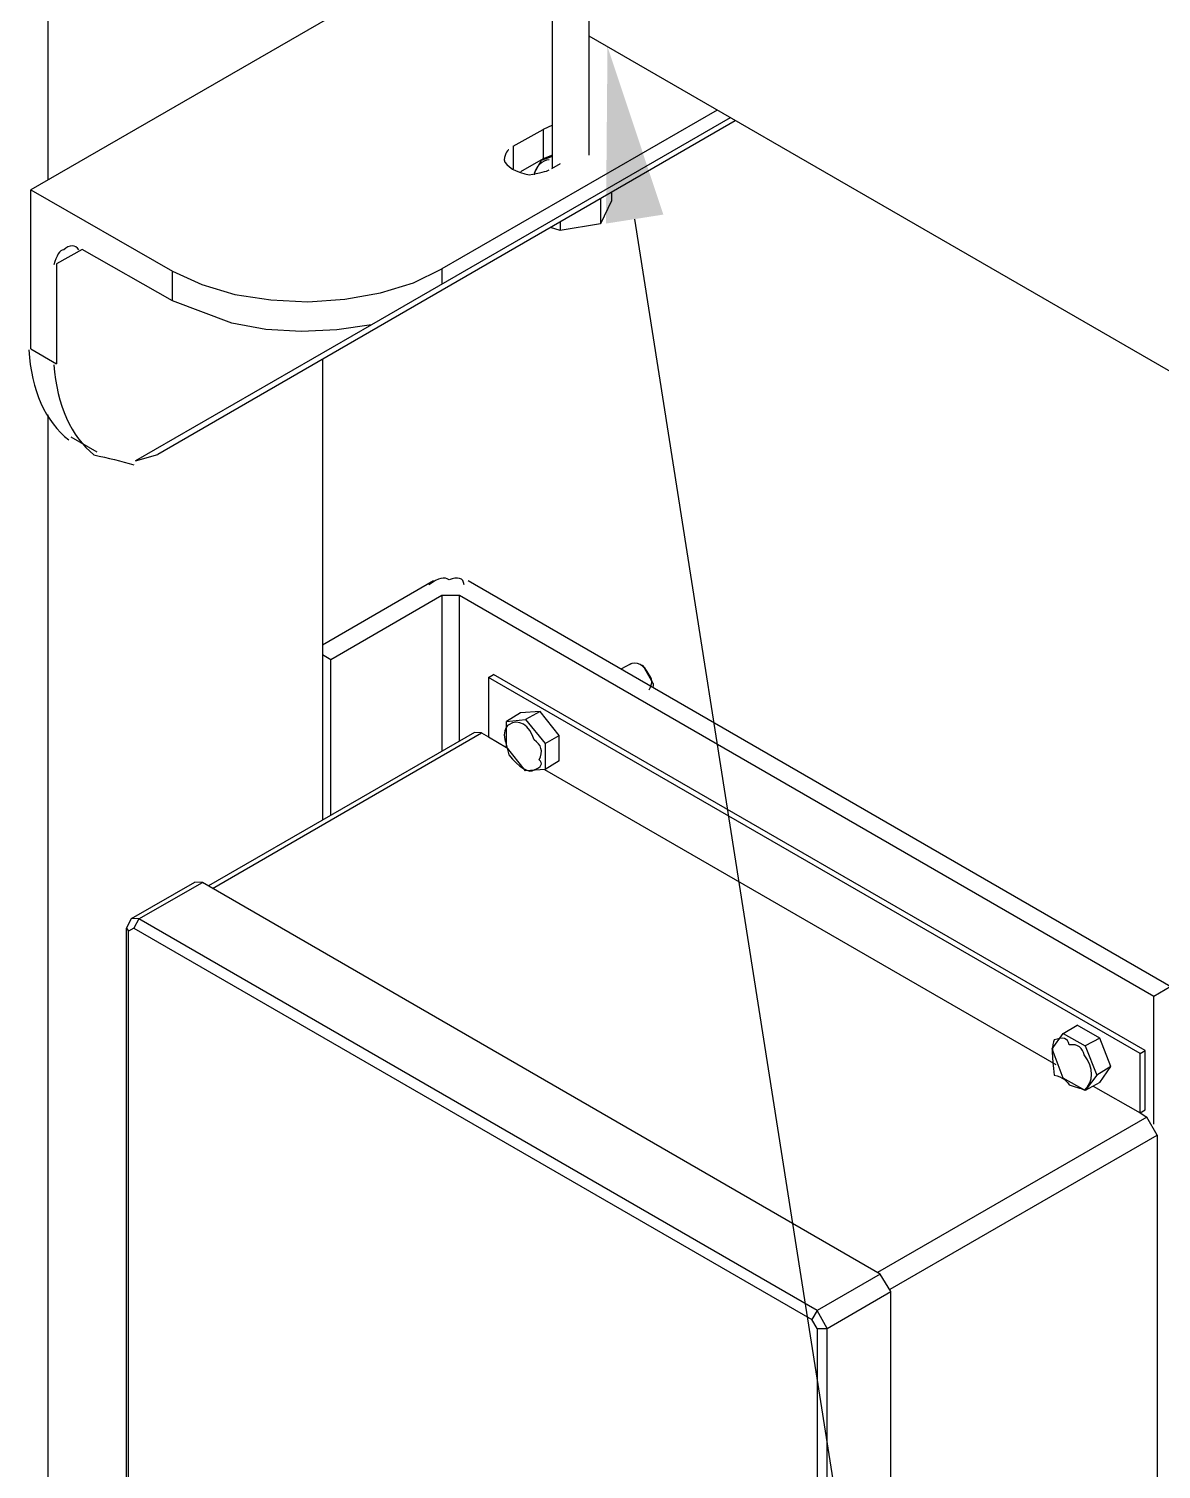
# Model space of a CAD drawing. Header units: inches. Extents: x 0.3 to 33.8, y 15.5 to 37.1.
# Drawn here: x 9.275 to 10.444, y 24.866 to 26.353 of the extents above; entities that cross this region are included whole.
import ezdxf

# ---------------------------------------------------------------- set-up
doc = ezdxf.new("R2010")
doc.units = ezdxf.units.IN
doc.header["$MEASUREMENT"] = 0

# ---------------------------------------------------------------- blocks, each defined once
blk = doc.blocks.new('60298_1')
at = {"transparency": 33554687}
blk.add_hatch(color=21, dxfattribs=at).paths.add_polyline_path([(9.8705, 26.1522), (9.8721, 26.3349), (9.9298, 26.1615)])
for points in [[(9.2943, 26.9663), (9.2943, 26.1974)], [(9.7023, 26.4329), (9.2768, 26.187), (9.4229, 26.1029)], [(9.8154, 26.2098), (9.8154, 26.3838)], [(9.8531, 26.2227), (9.8531, 26.3838)], [(10.5807, 25.9257), (9.8531, 26.3456)], [(9.9853, 26.2692), (9.7012, 26.1055), (9.7012, 26.09)], [(10.0039, 26.2583), (9.4079, 25.9139)], [(9.9987, 26.2614), (9.6284, 26.0476)], [(9.8154, 26.2537), (9.8056, 26.2495)], [(9.7746, 26.232), (9.8056, 26.2495)], [(9.8056, 26.2495), (9.8056, 26.2191), (9.7823, 26.2056)], [(9.8531, 26.2351), (9.8531, 26.2413)], [(9.7746, 26.232), (9.7746, 26.2087)], [(9.8154, 26.2227), (9.8056, 26.2191)], [(9.8154, 26.2216), (9.8035, 26.2175), (9.7963, 26.2041)], [(9.8231, 26.2139), (9.8143, 26.2087)], [(9.2768, 26.0228), (9.2768, 26.187)], [(9.8649, 26.1783), (9.8649, 26.1519)], [(9.8763, 26.1845), (9.8763, 26.1757)], [(9.8763, 26.1757), (9.8649, 26.1519)], [(9.8231, 26.1452), (9.8133, 26.1483)], [(9.8231, 26.154), (9.8231, 26.1452)], [(9.8649, 26.1519), (9.8231, 26.1452)], [(9.3299, 26.1256), (9.3031, 26.1106)], [(9.4229, 26.0724), (9.3299, 26.1256)], [(9.3031, 26.1106), (9.3031, 26.0073)], [(9.4229, 26.1029), (9.4534, 26.0894), (9.4874, 26.0791), (9.5246, 26.0734), (9.5628, 26.0714), (9.6011, 26.074), (9.6377, 26.0807), (9.6718, 26.091), (9.7012, 26.1055)], [(9.4229, 26.0724), (9.4229, 26.1029)], [(9.6284, 26.0476), (9.5928, 26.0425), (9.5561, 26.0409), (9.5195, 26.043), (9.4843, 26.0492), (9.4229, 26.0724)], [(9.6284, 26.0476), (9.3847, 25.9072), (9.4079, 25.9139)], [(9.2768, 26.0228), (9.3031, 26.0073)], [(9.5778, 26.012), (9.5778, 25.5364)], [(9.2943, 25.9547), (9.2943, 22.3548)], [(9.3181, 25.9319), (9.3449, 25.9165)], [(9.5778, 25.7171), (9.6925, 25.7837)], [(9.7281, 25.7837), (10.4536, 25.3644)], [(9.7012, 25.7682), (9.5866, 25.7016)], [(9.7193, 25.618), (9.7193, 25.7682), (9.7012, 25.7682), (9.7012, 25.6076)], [(10.4361, 25.2224), (10.4361, 25.3541), (9.7193, 25.7682)], [(9.5866, 25.7016), (9.5778, 25.7068)], [(9.5866, 25.541), (9.5866, 25.7016)], [(9.8861, 25.6923), (9.8964, 25.698)], [(9.9088, 25.6954), (9.9057, 25.697)], [(9.9192, 25.6774), (9.9088, 25.6954)], [(9.7493, 25.6836), (9.7544, 25.6867)], [(10.4221, 25.2952), (9.7493, 25.6836), (9.7493, 25.6221)], [(10.4273, 25.2983), (9.7544, 25.6867)], [(9.9192, 25.6774), (9.9192, 25.6743)], [(9.9192, 25.6732), (9.9192, 25.6732)], [(9.8025, 25.6484), (9.7823, 25.6469), (9.7679, 25.6381), (9.7875, 25.6402)], [(9.8221, 25.6236), (9.8025, 25.6484), (9.7875, 25.6402), (9.8076, 25.6154), (9.8221, 25.6236)], [(9.7679, 25.6118), (9.7679, 25.6381)], [(9.7348, 25.6267), (9.4601, 25.4682)], [(9.4642, 25.4656), (9.742, 25.6262), (9.7348, 25.6267)], [(9.742, 25.6262), (9.7493, 25.6221)], [(9.7493, 25.6221), (9.7679, 25.6113)], [(9.8076, 25.6154), (9.8076, 25.5885)], [(9.8221, 25.5973), (9.8221, 25.6236)], [(9.7875, 25.587), (9.7679, 25.6118)], [(9.8221, 25.5973), (9.8076, 25.5885), (9.7875, 25.587)], [(9.8071, 25.5885), (10.3349, 25.2839)], [(9.3806, 25.4346), (9.4461, 25.4723)], [(9.3883, 25.4341), (9.4539, 25.4718), (9.4461, 25.4723)], [(10.1536, 25.0675), (9.4539, 25.4718)], [(9.3754, 25.4248), (9.3806, 25.4346)], [(9.3883, 25.4341), (9.3806, 25.4346)], [(9.3754, 25.4248), (9.3775, 25.4217)], [(9.3754, 24.453), (9.3754, 25.4248)], [(9.3754, 24.453), (9.3775, 24.4499), (9.3775, 25.4217)], [(9.3831, 25.4248), (9.3775, 25.4217)], [(9.3883, 25.4341), (9.3831, 25.4248)], [(9.3831, 25.4248), (10.0829, 25.0205)], [(10.0885, 25.0298), (9.3883, 25.4341)], [(10.4536, 25.3644), (10.4361, 25.3541)], [(10.3313, 25.2999), (10.3426, 25.3159), (10.3571, 25.3246)], [(10.3426, 25.3159), (10.3653, 25.303)], [(10.3803, 25.3112), (10.3571, 25.3246)], [(10.3917, 25.2818), (10.3803, 25.3112), (10.3653, 25.303), (10.3772, 25.273)], [(10.3426, 25.2699), (10.3313, 25.2999)], [(10.4221, 25.2952), (10.4273, 25.2983)], [(10.4221, 25.2338), (10.4221, 25.2952)], [(10.4273, 25.2369), (10.4273, 25.2983)], [(10.3803, 25.2653), (10.3917, 25.2818), (10.3772, 25.273), (10.3653, 25.257)], [(10.3803, 25.2653), (10.3653, 25.257), (10.3426, 25.2699)], [(10.3736, 25.2616), (10.4221, 25.2338)], [(10.4289, 25.2296), (10.151, 25.069)], [(10.4221, 25.2338), (10.4273, 25.2369)], [(10.4221, 25.2338), (10.4289, 25.2296)], [(10.4397, 25.211), (10.4289, 25.2296)], [(10.1639, 25.052), (10.4397, 25.211)], [(10.4397, 25.211), (10.4397, 24.2547)], [(10.1536, 25.0675), (10.0885, 25.0298)], [(10.1645, 25.0494), (10.1536, 25.0675)], [(10.0989, 25.0112), (10.1645, 25.0494)], [(10.1645, 24.0775), (10.1645, 25.0494)], [(10.0885, 25.0298), (10.0829, 25.0205)], [(10.0885, 25.0112), (10.0829, 25.0205)], [(10.0885, 25.0112), (10.0989, 25.0112), (10.0885, 25.0298)], [(10.0885, 25.0112), (10.0885, 24.0393)], [(10.0989, 24.0393), (10.0989, 25.0112)]]:
    blk.add_lwpolyline(points, dxfattribs=at)
at = {"color": 21, "transparency": 33554687}
blk.add_lwpolyline([(9.9001, 26.1566), (11.0656, 18.7461), (11.2458, 18.7461)], dxfattribs=at)
at = {"transparency": 33554687}
for points, knots in [([(9.7704, 26.2284), (9.7695, 26.2291), (9.7665, 26.2249), (9.7653, 26.218), (9.7665, 26.2116), (9.7791, 26.2044), (9.7911, 26.2025), (9.8021, 26.2044), (9.8093, 26.2061), (9.8118, 26.2077)], [0, 0, 0, 0, 1, 1, 1, 2, 2, 2, 3, 3, 3, 3]), ([(9.3263, 26.1251), (9.323, 26.1302), (9.3162, 26.1308), (9.3108, 26.1251), (9.3063, 26.1251), (9.3035, 26.1189), (9.3005, 26.1096)], [0, 0, 0, 0, 1, 1, 1, 2, 2, 2, 2]), ([(9.3005, 26.0063), (9.3037, 25.9647), (9.3186, 25.932), (9.3418, 25.9134), (9.3566, 25.9101), (9.3702, 25.9069), (9.3831, 25.903)], [0, 0, 0, 0, 1, 1, 1, 2, 2, 2, 2]), ([(9.724, 25.7791), (9.7236, 25.7864), (9.7172, 25.788), (9.7085, 25.7843), (9.704, 25.788), (9.6976, 25.7864), (9.6878, 25.7791)], [0, 0, 0, 0, 1, 1, 1, 2, 2, 2, 2]), ([(9.915, 25.6706), (9.9194, 25.6784), (9.918, 25.6831), (9.915, 25.6861), (9.9103, 25.6964), (9.9019, 25.7013), (9.8944, 25.6965)], [0, 0, 0, 0, 1, 1, 1, 2, 2, 2, 2]), ([(9.8014, 25.5983), (9.806, 25.6073), (9.8039, 25.6144), (9.7963, 25.619), (9.7924, 25.6343), (9.7798, 25.6416), (9.7704, 25.6345), (9.7682, 25.6349), (9.7662, 25.6303), (9.7653, 25.6242)], [0, 0, 0, 0, 1, 1, 1, 2, 2, 2, 3, 3, 3, 3]), ([(9.7653, 25.6242), (9.7662, 25.6181), (9.7682, 25.611), (9.7704, 25.6035), (9.7798, 25.5911), (9.7924, 25.5838), (9.7963, 25.588), (9.8039, 25.5905), (9.806, 25.5951), (9.8014, 25.5983)], [0, 0, 0, 0, 1, 1, 1, 2, 2, 2, 3, 3, 3, 3]), ([(10.3488, 25.304), (10.3472, 25.3117), (10.3421, 25.3122), (10.3333, 25.3092), (10.3306, 25.3056), (10.3306, 25.291), (10.3333, 25.273), (10.3421, 25.2711), (10.3472, 25.2657), (10.3488, 25.2627)], [0, 0, 0, 0, 1, 1, 1, 2, 2, 2, 3, 3, 3, 3]), ([(10.3488, 25.2627), (10.3578, 25.2596), (10.3628, 25.2591), (10.3643, 25.2575), (10.3743, 25.2658), (10.3743, 25.2803), (10.3643, 25.2937), (10.3628, 25.3003), (10.3578, 25.3056), (10.3488, 25.304)], [0, 0, 0, 0, 1, 1, 1, 2, 2, 2, 3, 3, 3, 3])]:
    blk.add_open_spline(points, degree=3, knots=knots, dxfattribs=at)
for points in [[(9.8118, 26.218), (9.805, 26.2179), (9.798, 26.2115), (9.7963, 26.2025)], [(9.2747, 26.0218), (9.2771, 25.98), (9.292, 25.9474), (9.316, 25.9288)]]:
    blk.add_open_spline(points, degree=3, dxfattribs=at)

msp = doc.modelspace()

# ---------------------------------------------------------------- block references
msp.add_blockref('60298_1', (0, 0))

doc.saveas('drawing.dxf')
